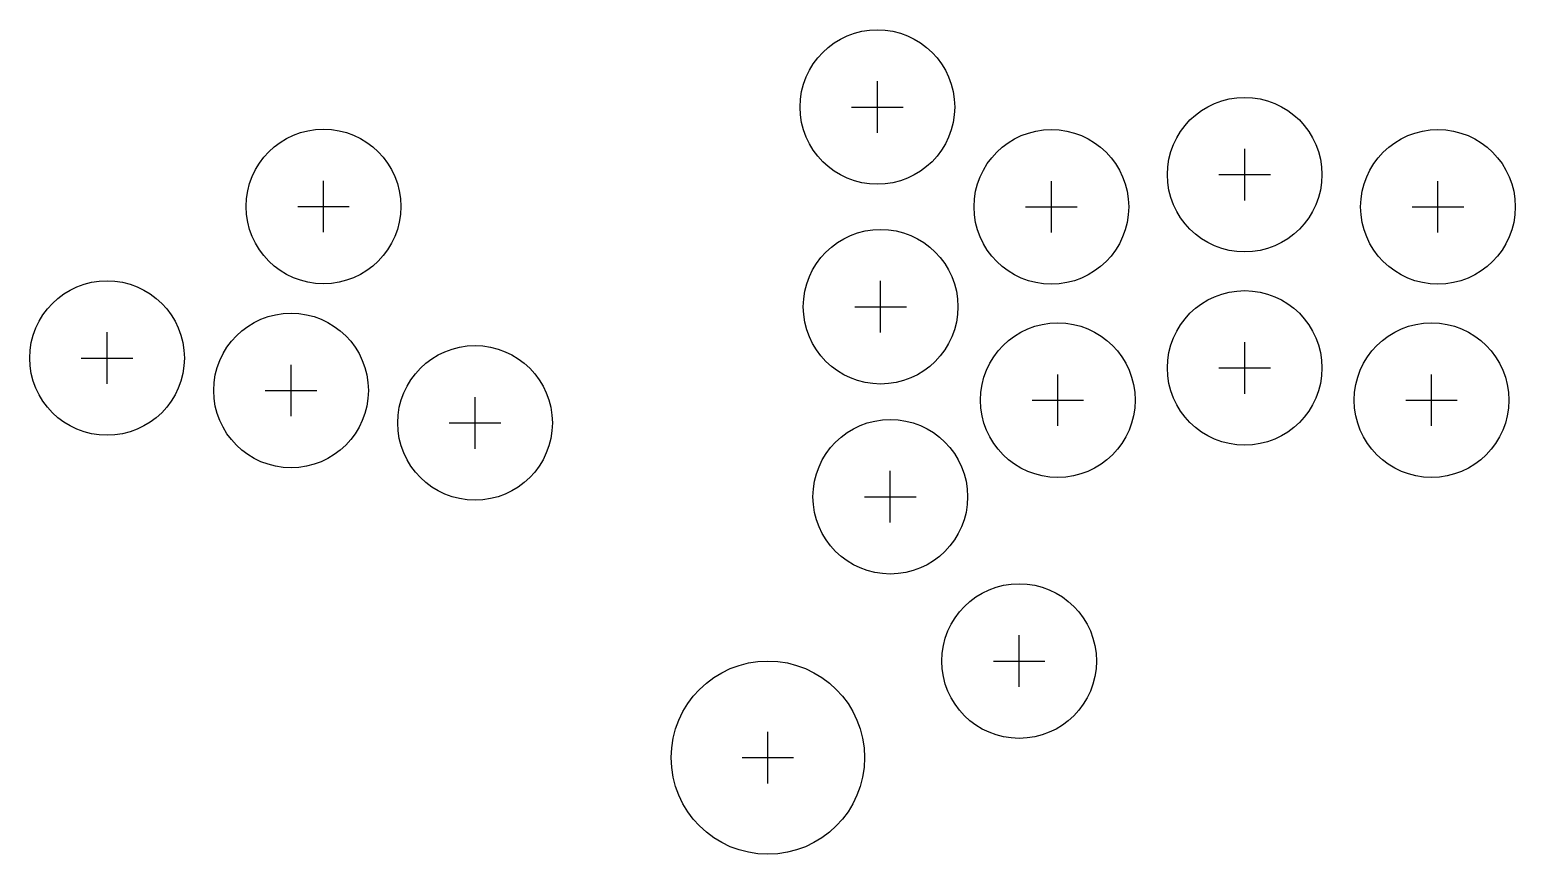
# Model space of a CAD drawing. Header units: millimetres. Extents: x -41 to 190, y -72 to 56.
import ezdxf

# ---------------------------------------------------------------- set-up
doc = ezdxf.new("R2010")
doc.units = ezdxf.units.MM
for name, color, linetype in [('BUTTONS_24', 1, 'Continuous'), ('BUTTONS_30', 5, 'Continuous'), ('REFERENCE', 8, 'Continuous')]:
    doc.layers.add(name, color=color, linetype=linetype)

msp = doc.modelspace()

# ---------------------------------------------------------------- linework, layer by layer
at = {"layer": 'BUTTONS_24'}
for centre in [(91, 44), (148, 33.5), (5.0358, 28.5594), (118, 28.5), (178, 28.5), (91.5, 13), (-28.5594, 5.0358), (148, 3.5), (0, 0), (119, -1.5), (177, -1.5), (28.5594, -5.0358), (93, -16.5), (113, -42)]:
    msp.add_circle(centre, 12, dxfattribs=at)
at = {"layer": 'BUTTONS_30'}
msp.add_circle((74, -57), 15, dxfattribs=at)
at = {"layer": 'REFERENCE'}
for p, q in [((91, 40), (91, 48)), ((87, 44), (95, 44)), ((148, 29.5), (148, 37.5)), ((5.0358, 24.5594), (5.0358, 32.5594)), ((118, 24.5), (118, 32.5)), ((144, 33.5), (152, 33.5)), ((178, 24.5), (178, 32.5)), ((1.0358, 28.5594), (9.0358, 28.5594)), ((114, 28.5), (122, 28.5)), ((174, 28.5), (182, 28.5)), ((91.5, 9), (91.5, 17)), ((87.5, 13), (95.5, 13)), ((-28.5594, 1.0358), (-28.5594, 9.0358)), ((148, -0.5), (148, 7.5)), ((-32.5594, 5.0358), (-24.5594, 5.0358)), ((0, -4), (0, 4)), ((119, -5.5), (119, 2.5)), ((144, 3.5), (152, 3.5)), ((177, -5.5), (177, 2.5)), ((-4, 0), (4, 0)), ((28.5594, -9.0358), (28.5594, -1.0358)), ((115, -1.5), (123, -1.5)), ((173, -1.5), (181, -1.5)), ((24.5594, -5.0358), (32.5594, -5.0358)), ((93, -20.5), (93, -12.5)), ((89, -16.5), (97, -16.5)), ((113, -46), (113, -38)), ((109, -42), (117, -42)), ((74, -61), (74, -53)), ((70, -57), (78, -57))]:
    msp.add_line(p, q, dxfattribs=at)

doc.saveas('drawing.dxf')
